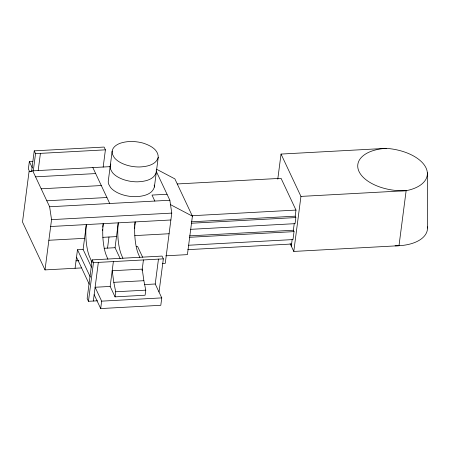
<?xml version="1.0" encoding="UTF-8"?>
<svg xmlns="http://www.w3.org/2000/svg" width="450" height="450" viewBox="0 0 450 450"><rect width="100%" height="100%" fill="white"/><g stroke="black" fill="none" stroke-linecap="round" stroke-linejoin="round"><path stroke-width="0.67" d="M32.844 161.376L29.351 161.567L28.384 168.975L29.576 171.501M110.188 166.641L32.738 170.848L29.031 171.743L22.5 222.013L45.017 269.904L81.366 267.93M31.545 171.557L34.234 150.851L104.102 147.06L105.407 149.839L103.163 167.107M33.3 170.882L35.539 153.63L34.234 150.851M38.177 170.64L40.416 153.366M45.017 269.904L51.547 219.634L49.624 206.769L32.738 170.848M75.077 268.273L77.479 249.75L83.115 249.441L91.479 267.233M83.115 249.441L86.344 224.572A23.805 6.531 86.9 0 0 89.888 257.484L92.059 262.654M159.036 291.983L163.339 258.863L162.034 256.084L92.166 259.875L87.148 298.519L88.453 301.298L97.521 300.803M88.453 301.298L93.471 262.654L92.166 259.875M112.179 151.071L108.321 180.771A23.242 12.521 7.4 0 0 108.619 184.084L110.464 187.38A23.242 12.521 7.4 0 0 135.489 196.684C142.509 196.391 152.083 194.873 154.378 187.048L158.237 157.348C158.383 149.243 149.58 145.181 142.987 143.061C135.574 141.114 127.597 140.782 120.257 143.235A23.242 12.521 7.4 0 0 112.478 154.384L114.323 157.68A23.242 12.521 7.4 0 0 139.348 166.984C146.368 166.691 155.942 165.172 158.237 157.348M102.358 230.535L102.538 229.157M102.808 227.093L103.252 223.656A23.805 6.531 86.9 0 0 106.796 256.567L107.882 259.155M93.33 301.033L98.347 262.389M107.539 248.119L108.979 237.004M158.462 259.127L155.233 283.995L161.764 297.889L160.802 305.297L100.688 308.559L101.649 301.151L95.119 287.257L110.149 286.442L115.048 296.865L145.102 295.228L145.761 290.149L143.865 280.693L142.239 269.123L112.185 270.754L113.805 282.33L115.706 291.78L115.048 296.865M120.127 258.508L115.054 247.708L118.282 222.84A23.805 6.531 86.9 0 0 121.821 255.752L122.906 258.339M110.149 286.442L113.377 261.574M134.297 228.797L134.561 226.732M134.741 225.36L135.186 221.917A23.805 6.531 86.9 0 0 138.729 254.835L139.815 257.417M142.065 270.484L143.432 259.942M156.071 170.933L169.852 200.239L171.771 213.103L165.246 263.374L162.45 263.526M156.493 169.194L174.864 178.875L192.409 216.18L187.414 254.632L165.819 255.808M277.779 179.145L281.036 154.069L386.229 148.354A39.623 21.347 7.4 0 1 426.021 167.901A39.623 21.347 7.4 0 1 406.136 190.693L398.993 245.717L293.794 251.432L290.109 243.602M291.308 246.139L292.168 239.479M188.494 245.25L292.995 239.574L294.024 231.621L293.372 230.231L294.233 223.599M190.564 229.337L295.059 223.661L295.853 217.564L295.2 216.174L295.988 210.077L281.059 178.324L177.266 183.96M293.794 251.432L300.943 196.408L281.036 154.069M156.308 172.198C154.013 180.023 144.439 181.541 137.419 181.834A23.242 12.521 7.4 0 1 112.393 172.53L110.548 169.234A23.242 12.521 7.4 0 1 110.829 164.019M35.539 153.63L105.407 149.839M29.031 171.743L31.123 171.63M35.55 176.839L95.664 173.571M41.181 188.809L101.295 185.546M46.811 200.784L106.926 197.516M167.034 194.254L152.01 195.069L154.822 201.054M49.624 206.769L169.852 200.239M300.943 196.408L406.136 190.693A38.689 20.846 7.4 0 1 359.032 171.54A38.689 20.846 7.4 0 1 386.229 148.354M51.547 219.634L171.771 213.103M192.195 215.713L295.988 210.077M50.653 226.513L170.882 219.982M191.402 221.811L295.2 216.174M191.357 223.239L295.853 217.564M48.87 240.266L84.561 238.331M102.831 237.336L116.494 236.593M134.803 235.603L169.093 233.736M189.579 235.868L293.372 230.231M189.529 237.296L294.024 231.621M104.119 248.299L115.054 247.708M136.339 246.549L137.593 246.482L142.672 257.282M187.785 249.66L291.583 244.018M76.039 260.859L78.834 260.707M93.471 262.654L163.339 258.863M113.805 282.33L143.865 280.693M144.304 284.586L155.233 283.995M115.706 291.78L145.761 290.149M101.649 301.151L161.764 297.889M170.359 204.57L192.409 216.18M92.852 167.586L109.738 203.501M77.479 249.75L90.309 277.037M76.517 257.158L89.286 284.31M94.157 294.671L100.688 308.559M29.351 161.567L32.316 167.878M154.198 185.062L154.378 187.048M427.337 172.8L427.5 228.077M427.438 226.856A38.689 20.846 7.4 0 1 395.061 245.812"/></g></svg>
